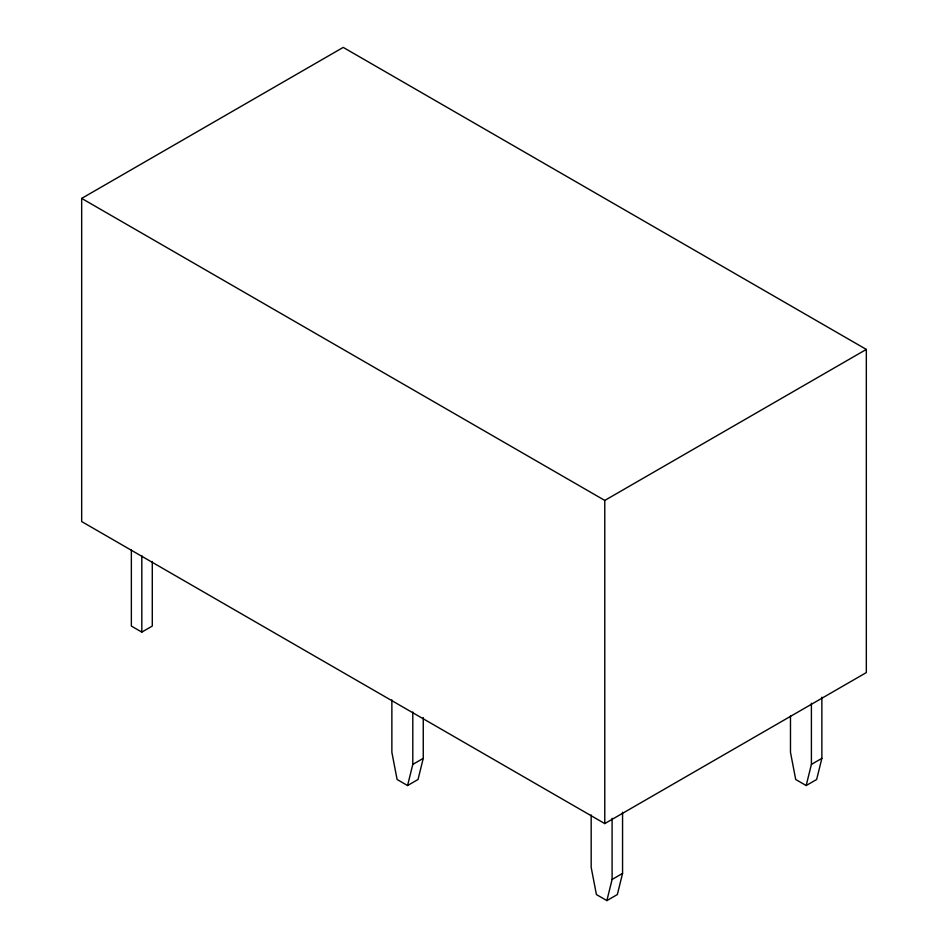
<?xml version="1.0" encoding="UTF-8"?>
<svg xmlns="http://www.w3.org/2000/svg" width="948" height="948" viewBox="0 0 948 948"><rect width="100%" height="100%" fill="white"/><g stroke="black" fill="none" stroke-linecap="round" stroke-linejoin="round"><path stroke-width="1.42" d="M391.868 699.885L391.868 752.309L397.105 779.493L407.569 785.537L412.795 764.396L412.795 711.972M423.258 717.577L423.258 758.353L418.032 779.493L407.569 785.537M591.173 814.96L591.173 867.373L596.411 894.557L606.874 900.6L612.1 879.46L612.1 818.302M622.563 812.258L622.563 873.416L617.338 894.557L606.874 900.6M790.478 715.906L790.478 752.309L795.716 779.493L806.179 785.537L811.405 764.396L811.405 703.226M821.869 697.195L821.869 758.353L816.643 779.493L806.179 785.537M81.67 198.405L343.223 47.4L866.33 349.421L866.33 672.582L604.777 823.587L81.67 521.566L81.67 198.405L604.777 500.426L866.33 349.421M131.357 549.721L131.357 626.071L141.821 632.103L152.284 626.071L152.284 561.465M412.795 764.396L423.258 758.353M612.1 879.46L622.563 873.416M811.405 764.396L821.869 758.353M604.777 500.426L604.777 823.587M141.821 555.765L141.821 632.103"/></g></svg>
